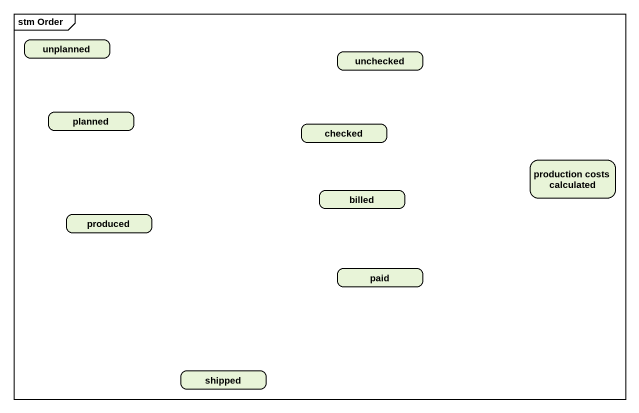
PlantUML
@startuml
mainframe stm Order
hide empty description
state unplanned
state unchecked
state planned
state checked
state "production costs calculated" as production_costs_calculated
state billed
state produced
state paid
state shipped
@enduml
